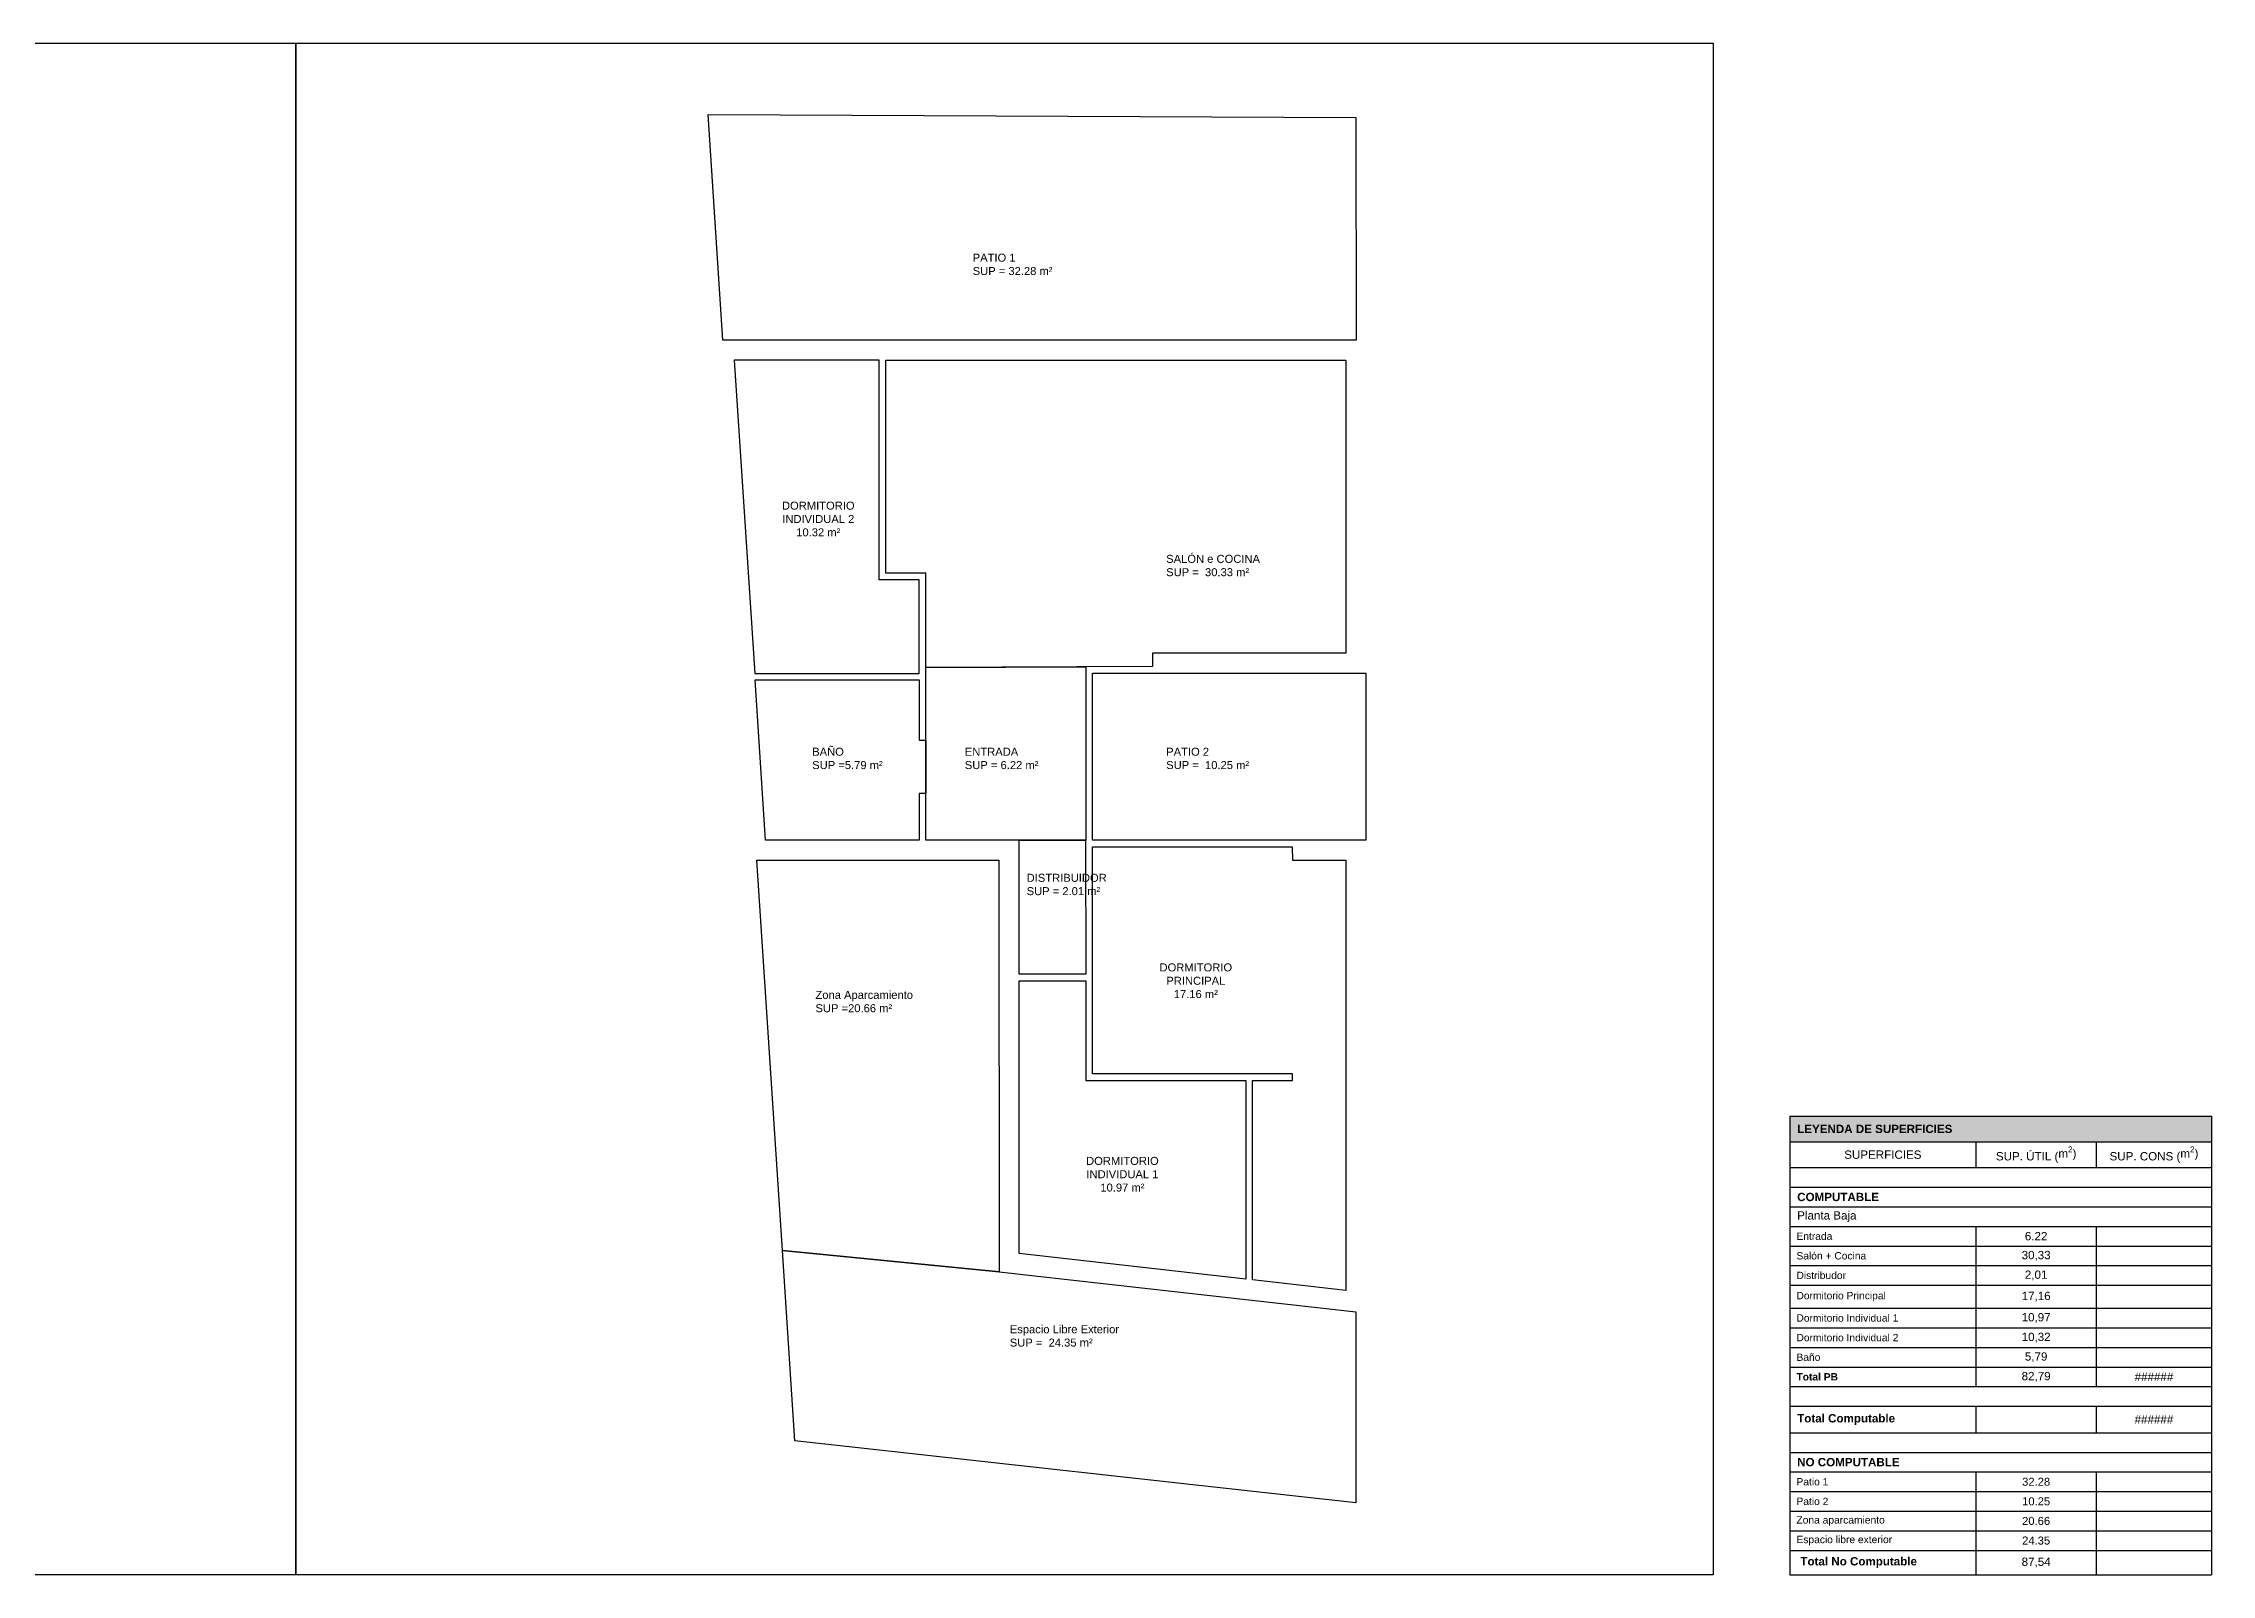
# Model space of a CAD drawing. Header units: metres. Extents: x -92 to 671, y -42 to 91.
# Drawn here: x 422.96 to 455.48, y 42.96 to 65.92 of the extents above; entities that cross this region are included whole.
import ezdxf

# ---------------------------------------------------------------- set-up
doc = ezdxf.new("R2010")
doc.units = ezdxf.units.M
doc.layers.add('01Sup. útiles', color=3, linetype='Continuous', true_color=0x00ff00, plot=False)
for name, color, linetype in [('01Texto', 4, 'Continuous'), ('01Texto 1', 220, 'Continuous'), ('01Texto 2 - útiles', 220, 'Continuous')]:
    doc.layers.add(name, color=color, linetype=linetype)
doc.styles.add('ARIAL', font='arial.ttf')
doc.styles.get("Standard").update_dxf_attribs({"font": 'arial.ttf'})

# ---------------------------------------------------------------- blocks, each defined once
blk = doc.blocks.new('*T545')
at = {"layer": '01Texto', "color": 0, "linetype": 'ByBlock', "lineweight": -2, "transparency": 16777216}
for p, q in [((0, 0), (6.327, 0)), ((0, 0), (0, -6.878)), ((6.327, 0), (6.327, -6.878)), ((0, -0.386), (6.327, -0.386)), ((2.793, -0.386), (2.793, -0.772)), ((4.597, -0.386), (4.597, -0.772)), ((0, -0.772), (6.327, -0.772)), ((0, -1.067), (6.327, -1.067)), ((0, -1.361), (6.327, -1.361)), ((0, -1.655), (6.327, -1.655)), ((0, -1.949), (6.327, -1.949)), ((2.793, -1.655), (2.793, -4.058)), ((4.597, -1.655), (4.597, -4.058)), ((0, -2.243), (6.327, -2.243)), ((0, -2.537), (6.327, -2.537)), ((0, -2.881), (6.327, -2.881)), ((0, -3.175), (6.327, -3.175)), ((0, -3.47), (6.327, -3.47)), ((0, -3.764), (6.327, -3.764)), ((0, -4.058), (6.327, -4.058)), ((0, -4.352), (6.327, -4.352)), ((2.793, -4.352), (2.793, -4.75)), ((4.597, -4.352), (4.597, -4.75)), ((0, -4.75), (6.327, -4.75)), ((0, -5.044), (6.327, -5.044)), ((0, -5.338), (6.327, -5.338)), ((2.793, -5.338), (2.793, -6.878)), ((4.597, -5.338), (4.597, -6.878)), ((0, -5.632), (6.327, -5.632)), ((0, -5.926), (6.327, -5.926)), ((0, -6.22), (6.327, -6.22)), ((0, -6.514), (6.327, -6.514)), ((0, -6.878), (6.327, -6.878))]:
    blk.add_line(p, q, dxfattribs=at)
at = {"layer": '01Texto', "color": 254, "true_color": 0xe8e8e8, "transparency": 16777216}
blk.add_solid([(0, 0), (0, -0.386), (6.327, 0), (6.327, -0.386)], dxfattribs=at)
at = {"layer": '01Texto', "color": 0, "transparency": 16777216, "style": 'ARIAL'}
for s, insert, char_height, width, attachment_point in [('{\\fArial|b1|i0|c0|p34;  \\C256;\\c0;LEYENDA DE SUPERFICIES}', (0.015, -0.193), 0.12443, 6.29812, 4), ('SUPERFICIES', (1.396, -0.579), 0.12443, 2.7634, 5), ('SUP. ÚTIL ({\\A1;m\\H0.7x;\\S2^ ;\\H1.42857x;)}', (3.695, -0.579), 0.12443, 1.77507, 5), ('SUP. CONS ({\\A1;m\\H0.7x;\\S2^ ;\\H1.42857x;)}', (5.462, -0.579), 0.12443, 1.70109, 5), ('{\\fArial|b1|i0|c0|p34;  COMPUTABLE}', (0.015, -1.214), 0.12443, 6.29812, 4), ('  Planta Baja', (0.015, -1.508), 0.12443, 6.29812, 4), ('  Entrada', (0.015, -1.802), 0.11, 2.7634, 4), ('6.22', (3.695, -1.802), 0.1244, 1.77507, 5), ('  Salón + Cocina', (0.015, -2.096), 0.11, 2.7634, 4), ('30,33', (3.695, -2.096), 0.1244, 1.77507, 5), ('  Distribudor', (0.015, -2.39), 0.11, 2.7634, 4), ('2,01', (3.695, -2.39), 0.1244, 1.77507, 5), ('  Dormitorio Principal ', (0.015, -2.709), 0.11, 2.7634, 4), ('17,16', (3.695, -2.709), 0.1244, 1.77507, 5), ('  Dormitorio Individual 1 ', (0.015, -3.028), 0.11, 2.7634, 4), ('10,97', (3.695, -3.028), 0.1244, 1.77507, 5), ('10,32', (3.695, -3.323), 0.1244, 1.77507, 5), ('  Dormitorio Individual 2', (0.015, -3.323), 0.11, 2.7634, 4), ('  Baño ', (0.015, -3.617), 0.11, 2.7634, 4), ('5,79', (3.695, -3.617), 0.1244, 1.77507, 5), ('{\\fArial|b1|i0|c0|p34;  Total PB  }', (0.015, -3.911), 0.11, 2.7634, 4), ('82,79', (3.695, -3.911), 0.1244, 1.77507, 5), ('######', (5.462, -3.911), 0.1244, 1.70109, 5), ('{\\fArial|b1|i0|c0|p34;  Total Computable}', (0.015, -4.551), 0.12443, 2.7634, 4), ('######', (5.462, -4.551), 0.1244, 1.70109, 5), ('{\\fArial|b1|i0|c0|p34;  NO COMPUTABLE}', (0.015, -5.191), 0.12443, 6.29812, 4), ('  Patio 1', (0.015, -5.485), 0.11, 2.7634, 4), ('  Patio 2', (0.015, -5.779), 0.11, 2.7634, 4), ('  Zona aparcamiento', (0.015, -6.073), 0.11, 2.7634, 4), ('  Espacio libre exterior', (0.015, -6.367), 0.11, 2.7634, 4), ('   {\\fArial|b1|i0|c0|p34;Total No Computable}', (0.015, -6.696), 0.12443, 2.7634, 4), ('87,54', (3.695, -6.696), 0.1244, 1.77507, 5)]:
    blk.add_mtext(s, dxfattribs=dict(at, insert=insert, char_height=char_height, width=width, attachment_point=attachment_point))
at = {"layer": '01Texto', "color": 0, "transparency": 16777216, "char_height": 0.12, "width": 1.77507, "attachment_point": 5}
for s, insert in [('32.28', (3.695, -5.485)), ('10.25', (3.695, -5.779)), ('20.66', (3.695, -6.073)), ('24.35', (3.695, -6.367))]:
    blk.add_mtext(s, dxfattribs=dict(at, insert=insert))

msp = doc.modelspace()

# ---------------------------------------------------------------- linework, layer by layer
at = {"layer": '01Sup. útiles'}
for points in [[(432.933, 64.857), (442.645, 64.812), (442.649, 61.473), (433.154, 61.473)], [(435.495, 61.173), (433.324, 61.173), (433.632, 56.473), (436.096, 56.473), (436.096, 57.875), (435.495, 57.875)], [(435.596, 61.173), (442.495, 61.173), (442.495, 56.774), (439.595, 56.774), (439.595, 56.574), (436.196, 56.563), (436.196, 57.975), (435.596, 57.975)], [(433.638, 56.374), (436.095, 56.374), (436.095, 55.472), (436.195, 55.472), (436.195, 54.672), (436.095, 54.672), (436.095, 53.974), (433.795, 53.974)], [(436.196, 56.563), (438.596, 56.57), (438.595, 53.974), (436.195, 53.974)], [(438.695, 56.474), (442.795, 56.474), (442.795, 53.974), (438.695, 53.974)], [(437.296, 47.497), (434.047, 47.818), (433.664, 53.673), (437.294, 53.674)], [(437.596, 53.974), (438.593, 53.974), (438.595, 51.962), (437.596, 51.962)], [(438.695, 53.874), (441.693, 53.874), (441.695, 53.674), (442.495, 53.674), (442.495, 47.219), (441.095, 47.376), (441.098, 50.366), (441.695, 50.366), (441.695, 50.466), (438.695, 50.466)], [(440.995, 47.387), (437.596, 47.771), (437.596, 51.862), (438.595, 51.862), (438.595, 50.366), (440.995, 50.366)]]:
    msp.add_lwpolyline(points, close=True, dxfattribs=at)
msp.add_lwpolyline([(434.047, 47.818), (437.296, 47.497), (442.645, 46.899), (442.645, 44.032), (434.234, 44.964), (434.047, 47.818)], dxfattribs=at)
at = {"layer": '01Texto 1'}
for points in [[(405.492, 65.923), (426.747, 65.923), (426.747, 42.955), (405.492, 42.955)], [(426.747, 65.923), (448.003, 65.923), (448.003, 42.955), (426.747, 42.955)]]:
    msp.add_lwpolyline(points, close=True, dxfattribs=at)

# ---------------------------------------------------------------- block references
msp.add_blockref('*T545', (449.154, 49.833))

# ---------------------------------------------------------------- texts
at = {"layer": '01Texto 2 - útiles', "char_height": 0.12, "width": 1.93918, "attachment_point": 1}
for s, insert in [('PATIO 1 \\PSUP = 32.28 m²', (436.9, 62.768)), ('SALÓN e COCINA \\PSUP =  30.33 m²', (439.802, 58.251)), ('BAÑO \\PSUP =5.79 m²', (434.493, 55.358)), ('ENTRADA\\PSUP = 6.22 m²', (436.782, 55.358)), ('PATIO 2 \\PSUP =  10.25 m²', (439.802, 55.358)), ('Zona Aparcamiento \\PSUP =20.66 m²', (434.542, 51.711)), ('Espacio Libre Exterior  \\PSUP =  24.35 m²', (437.456, 46.696))]:
    msp.add_mtext(s, dxfattribs=dict(at, insert=insert))
at = {"layer": '01Texto 2 - útiles', "insert": (433.815, 59.049), "char_height": 0.12, "attachment_point": 1}
msp.add_mtext_dynamic_manual_height_columns('\\pxqc;DORMITORIO INDIVIDUAL 2  \\P10.32 m²', width=1.53847, gutter_width=1, heights=[0], dxfattribs=at)
at = {"layer": '01Texto 2 - útiles', "insert": (437.709, 53.467), "char_height": 0.12, "width": 1.93918, "attachment_point": 1, "rotation": 0.0002}
msp.add_mtext('DISTRIBUIDOR\\PSUP = 2.01 m²', dxfattribs=at)
at = {"layer": '01Texto 2 - útiles', "char_height": 0.12, "attachment_point": 1, "rotation": 0.0002}
for s, width, insert in [('\\pxqc;DORMITORIO PRINCIPAL \\P17.16 m²', 1.28074, (439.606, 52.123)), ('\\pxqc;DORMITORIO INDIVIDUAL 1  \\P10.97 m²', 1.50291, (438.394, 49.221))]:
    msp.add_mtext_dynamic_manual_height_columns(s, width=width, gutter_width=1, heights=[0], dxfattribs=dict(at, insert=insert))

doc.saveas('drawing.dxf')
